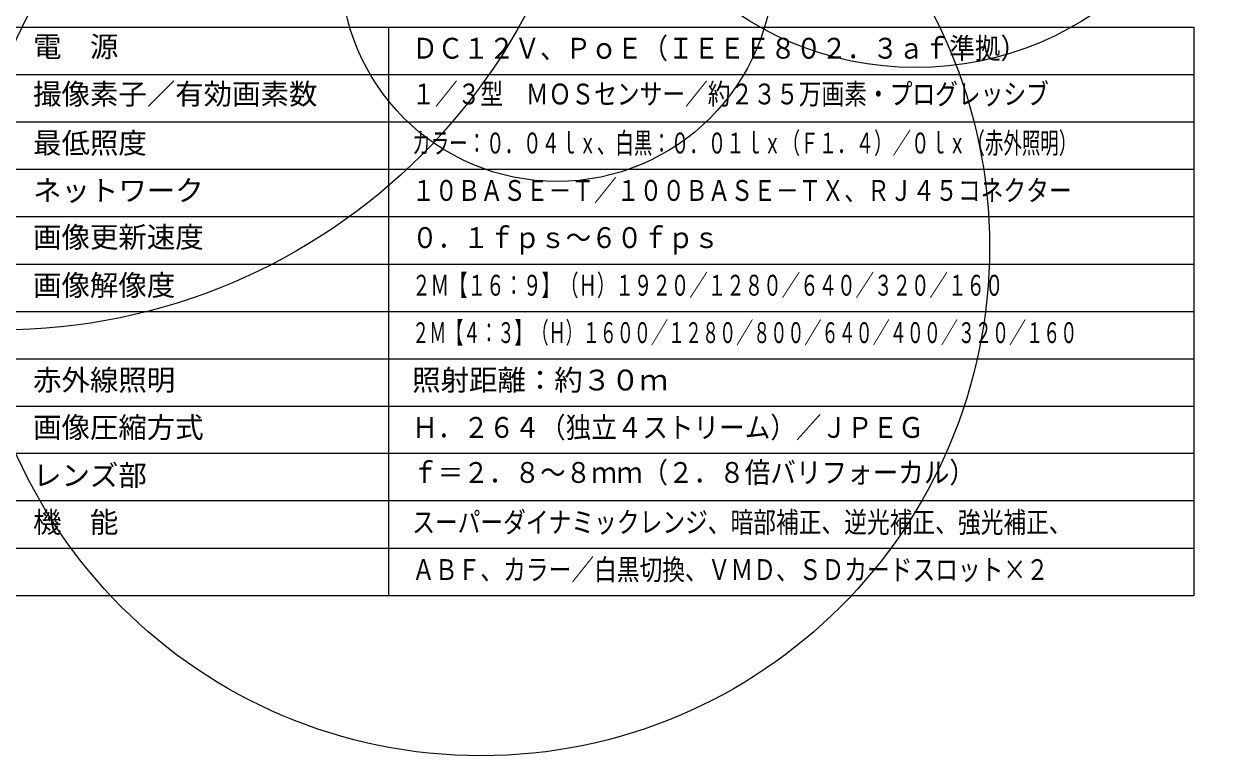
# Model space of a CAD drawing. Units: millimetres, scale not verified. Extents: x -127 to 67, y -73 to 97.
# Drawn here: x -61.3 to 66.6, y -73.2 to 3.9 of the extents above; entities that cross this region are included whole.
import ezdxf
from ezdxf.enums import TextEntityAlignment as Align

# ---------------------------------------------------------------- set-up
doc = ezdxf.new("R2010")
doc.units = ezdxf.units.MM
doc.header["$LTSCALE"] = 0.125
doc.layers.add('0-2_MOJI1', color=7, linetype='Continuous')
doc.layers.add('0-3_WAKU', color=1, linetype='Continuous', lineweight=18)
doc.layers.add('0-5_GAIKEI', color=1, linetype='Continuous', lineweight=18)
doc.styles.add('ＭＳ ゴシック', font='')
doc.styles.get('ＭＳ ゴシック').set_extended_font_data('MS Gothic')

msp = doc.modelspace()

# ---------------------------------------------------------------- linework, layer by layer
at = {"layer": '0-3_WAKU', "color": 4}
for p, q in [((-62.8322, 3.6339), (62.1678, 3.6339)), ((-22.8322, 3.6339), (-22.8322, -56.3661)), ((62.1678, 3.6339), (62.1678, -56.3661)), ((62.1678, -56.3661), (-62.8322, -56.3661))]:
    msp.add_line(p, q, dxfattribs=at)
at = {"layer": '0-3_WAKU'}
for p, q in [((-62.8322, -1.3661), (62.1678, -1.3661)), ((-62.8322, -6.3661), (62.1678, -6.3661)), ((-62.8322, -11.3661), (62.1678, -11.3661)), ((-62.8322, -16.3661), (62.1678, -16.3661)), ((-62.8322, -21.3661), (62.1678, -21.3661)), ((-62.8322, -26.3661), (62.1678, -26.3661)), ((-62.8322, -31.3661), (62.1678, -31.3661)), ((-62.8322, -36.3661), (62.1678, -36.3661)), ((62.1678, -41.3661), (-62.8322, -41.3661)), ((62.1678, -46.3661), (-62.8322, -46.3661)), ((62.1678, -51.3661), (-62.8322, -51.3661))]:
    msp.add_line(p, q, dxfattribs=at)
at = {"layer": '0-5_GAIKEI'}
for centre, radius in [((-63.8309, 34.5707), 62.8874), ((32.8113, 33.1219), 33.7656), ((-13.0744, -19.5736), 53.6688), ((-5.0454, 10.1856), 22.8455)]:
    msp.add_circle(centre, radius, dxfattribs=at)

# ---------------------------------------------------------------- texts
at = {"layer": '0-2_MOJI1', "style": 'ＭＳ ゴシック'}
for s, p in [('電\u3000源', (-60.3322, -0.1918)), ('撮像素子／有効画素数', (-60.3322, -5.1918)), ('最低照度', (-60.3322, -10.3661)), ('ネットワーク', (-60.3322, -15.3661)), ('画像更新速度', (-60.3322, -20.2917)), ('画像解像度', (-60.3322, -25.3661)), ('赤外線照明', (-60.3322, -35.3661)), ('照射距離：約３０ｍ', (-20.3322, -35.3661)), ('画像圧縮方式', (-60.3322, -40.3661)), ('レンズ部', (-60.3322, -45.4205)), ('機\u3000能', (-60.3322, -50.3661))]:
    msp.add_text(s, height=2.199, dxfattribs=at).set_placement(p, align=Align.BOTTOM_LEFT)
for s, width, p in [('ＤＣ１２Ｖ、ＰｏＥ（ＩＥＥＥ８０２．３ａｆ準拠）', 0.9, (-20.3322, -0.3661)), ('１／３型\u3000ＭＯＳセンサー／約２３５万画素・プログレッシブ', 0.8, (-20.3322, -5.1918)), ('カラー：０．０４ｌｘ、白黒：０．０１ｌｘ（Ｆ１．４）／０ｌｘ（赤外照明）', 0.65, (-20.3322, -10.3661)), ('１０ＢＡＳＥ－Ｔ／１００ＢＡＳＥ－ＴＸ、ＲＪ４５コネクター', 0.8, (-20.3322, -15.3661)), ('０．１ｆｐｓ～６０ｆｐｓ', 0.9, (-20.3322, -20.3394)), ('２Ｍ【１６：９】（Ｈ）１９２０／１２８０／６４０／３２０／１６０', 0.65, (-20.3322, -25.3661)), ('２Ｍ【４：３】（Ｈ）１６００／１２８０／８００／６４０／４００／３２０／１６０', 0.6, (-20.3322, -30.3661)), ('Ｈ．２６４（独立４ストリーム）／ＪＰＥＧ', 0.9, (-20.3322, -40.3661)), ('ｆ＝２．８～８ｍｍ（２．８倍バリフォーカル）', 0.9, (-20.3322, -45.1177)), ('スーパーダイナミックレンジ、暗部補正、逆光補正、強光補正、', 0.8, (-20.3322, -50.3661)), ('ＡＢＦ、カラー／白黒切換、ＶＭＤ、ＳＤカードスロット×２', 0.8, (-20.3322, -55.3661))]:
    msp.add_text(s, height=2.199, dxfattribs=dict(at, width=width)).set_placement(p, align=Align.BOTTOM_LEFT)

doc.saveas('drawing.dxf')
